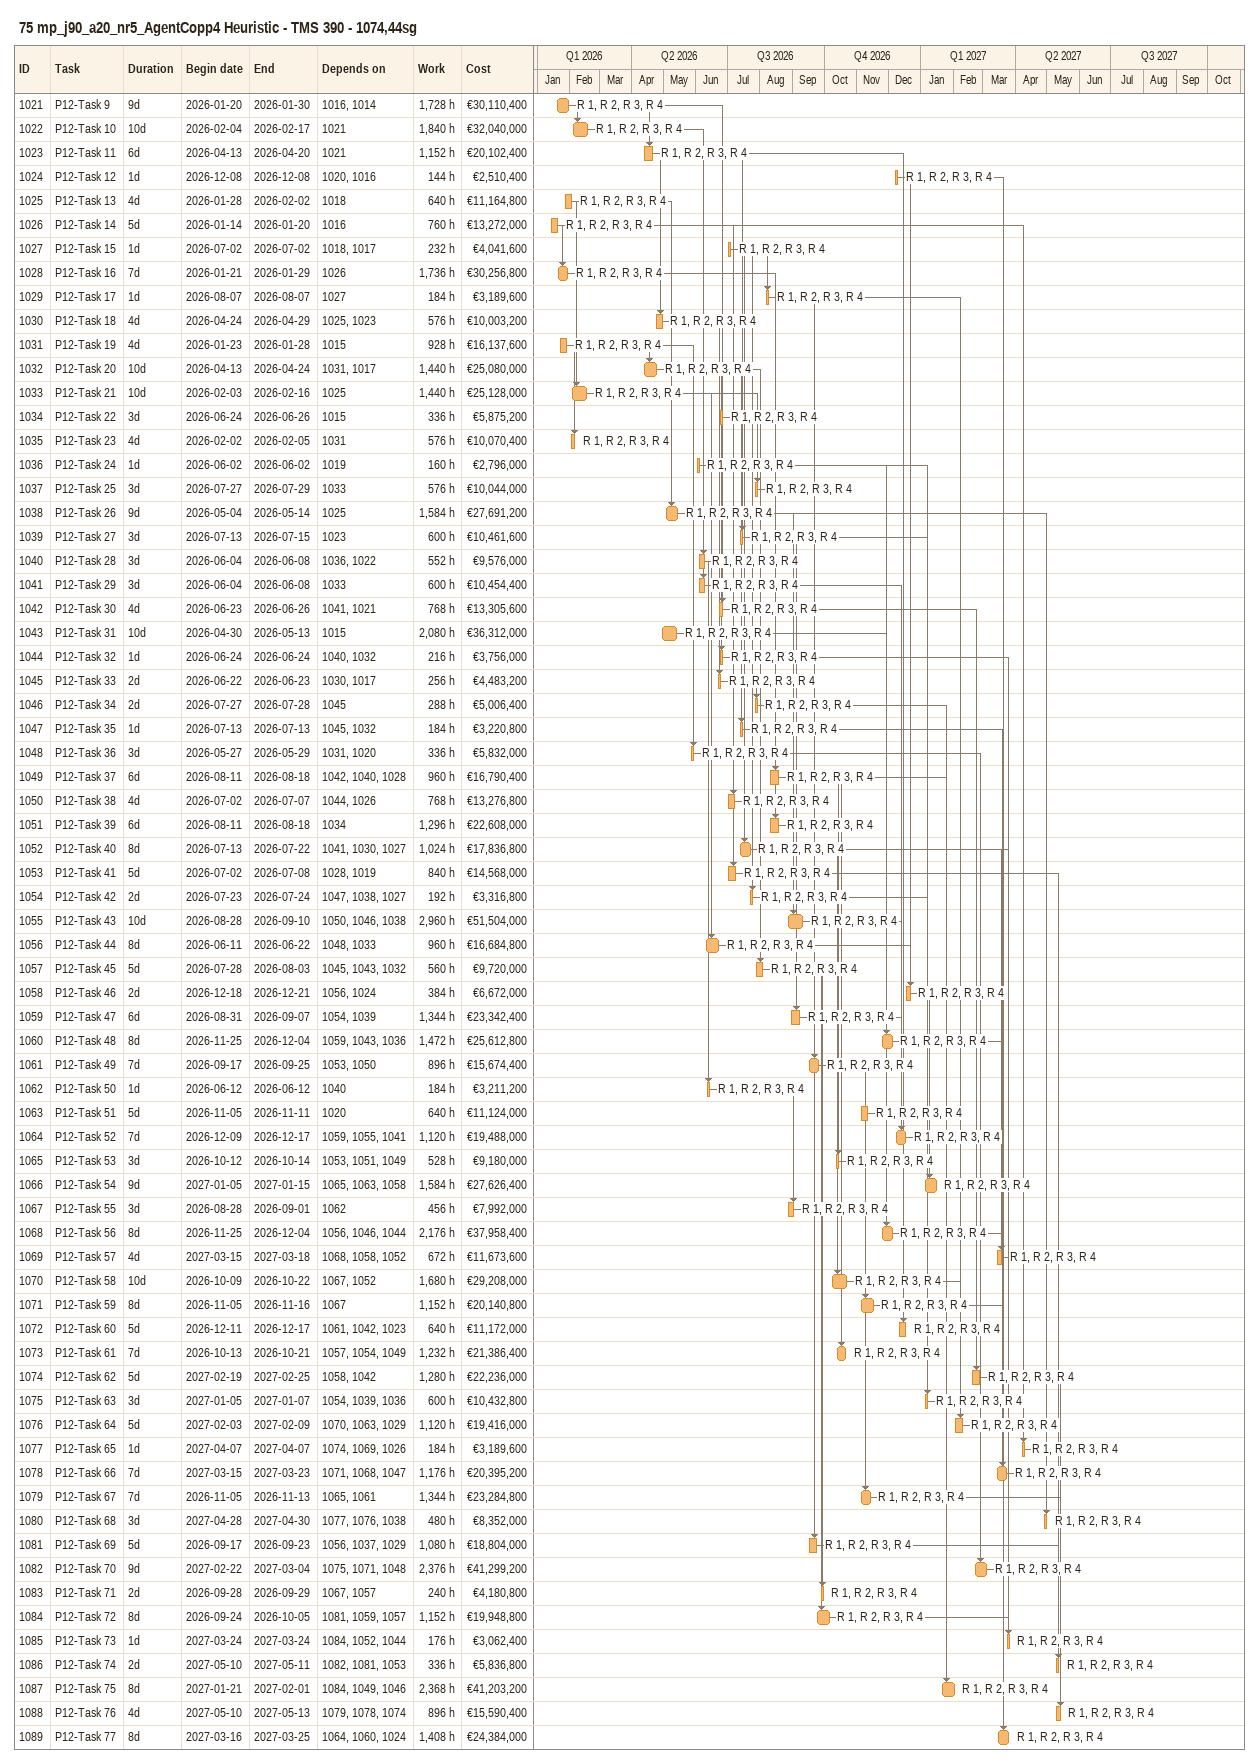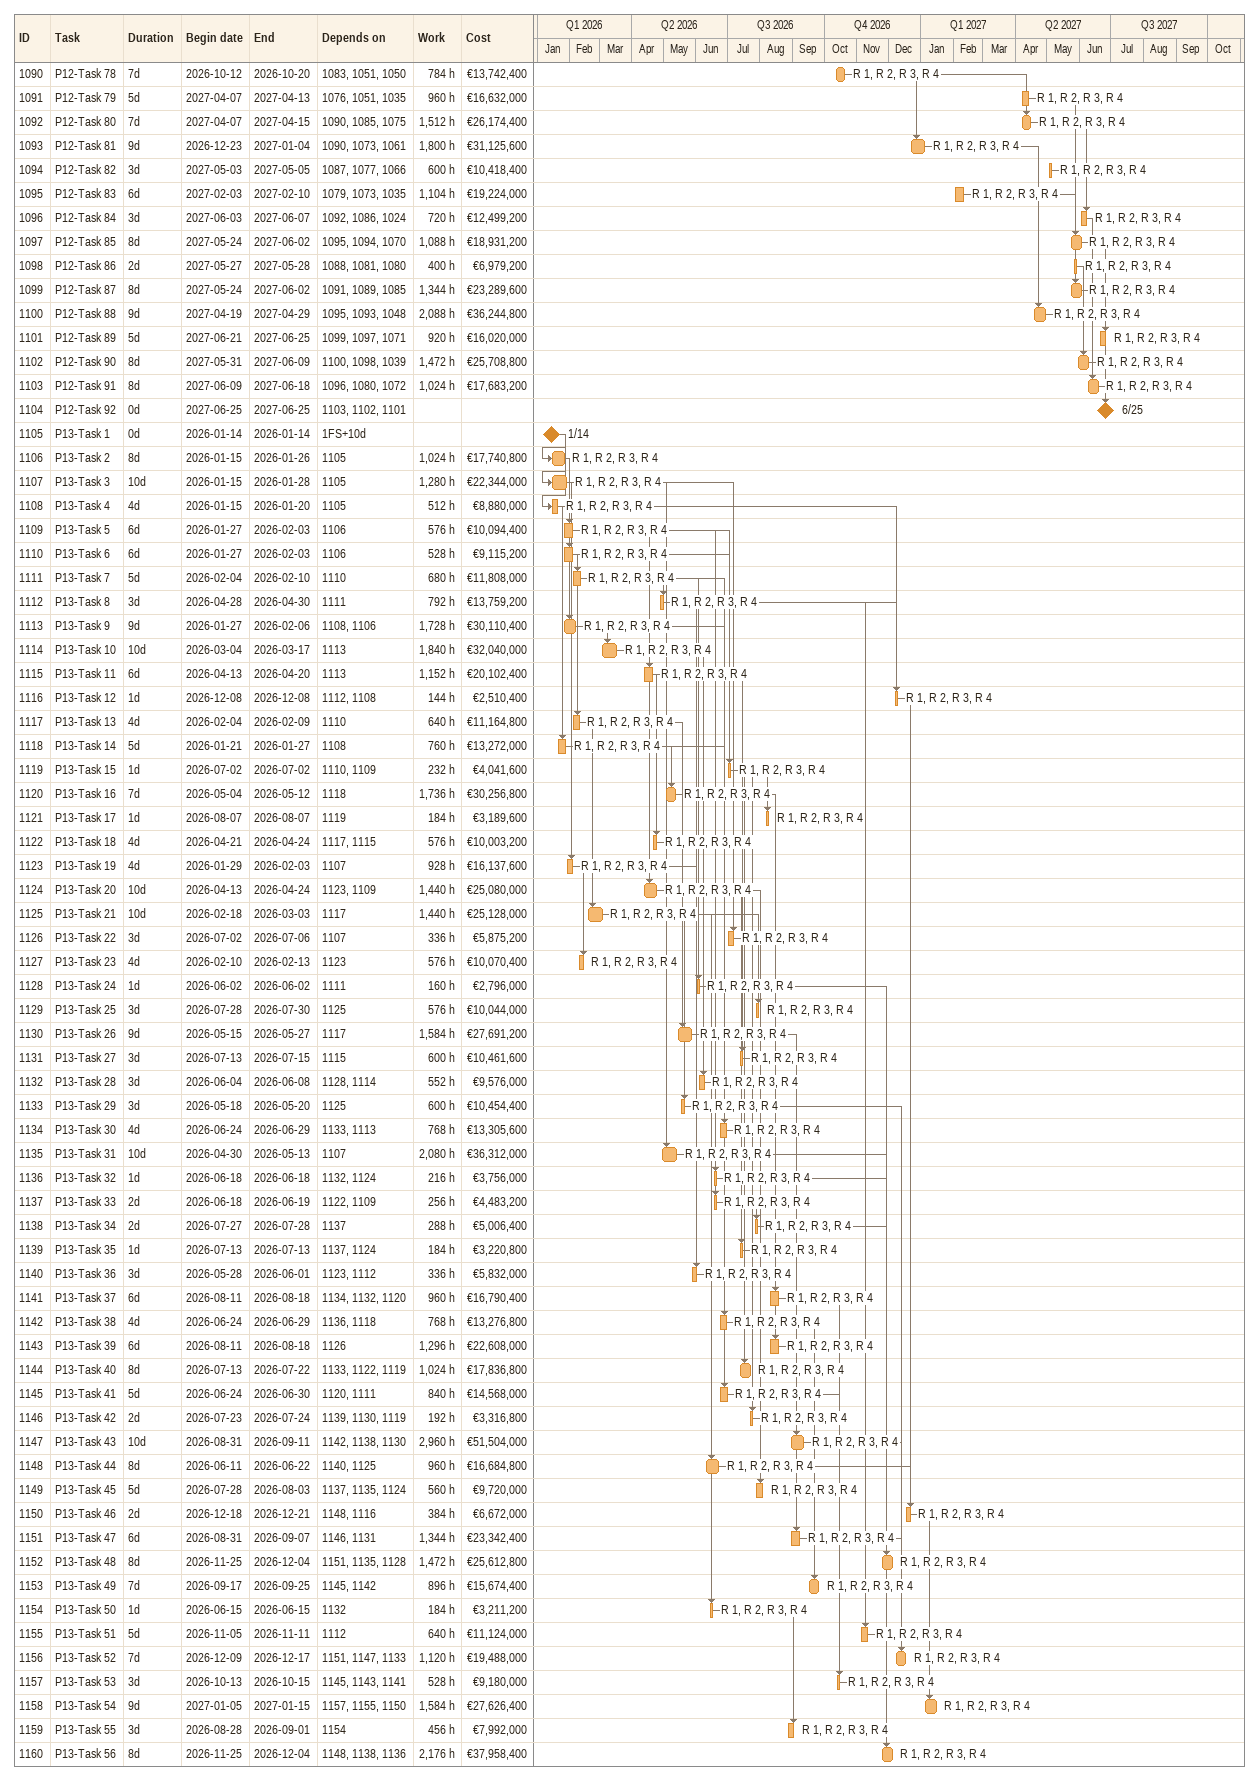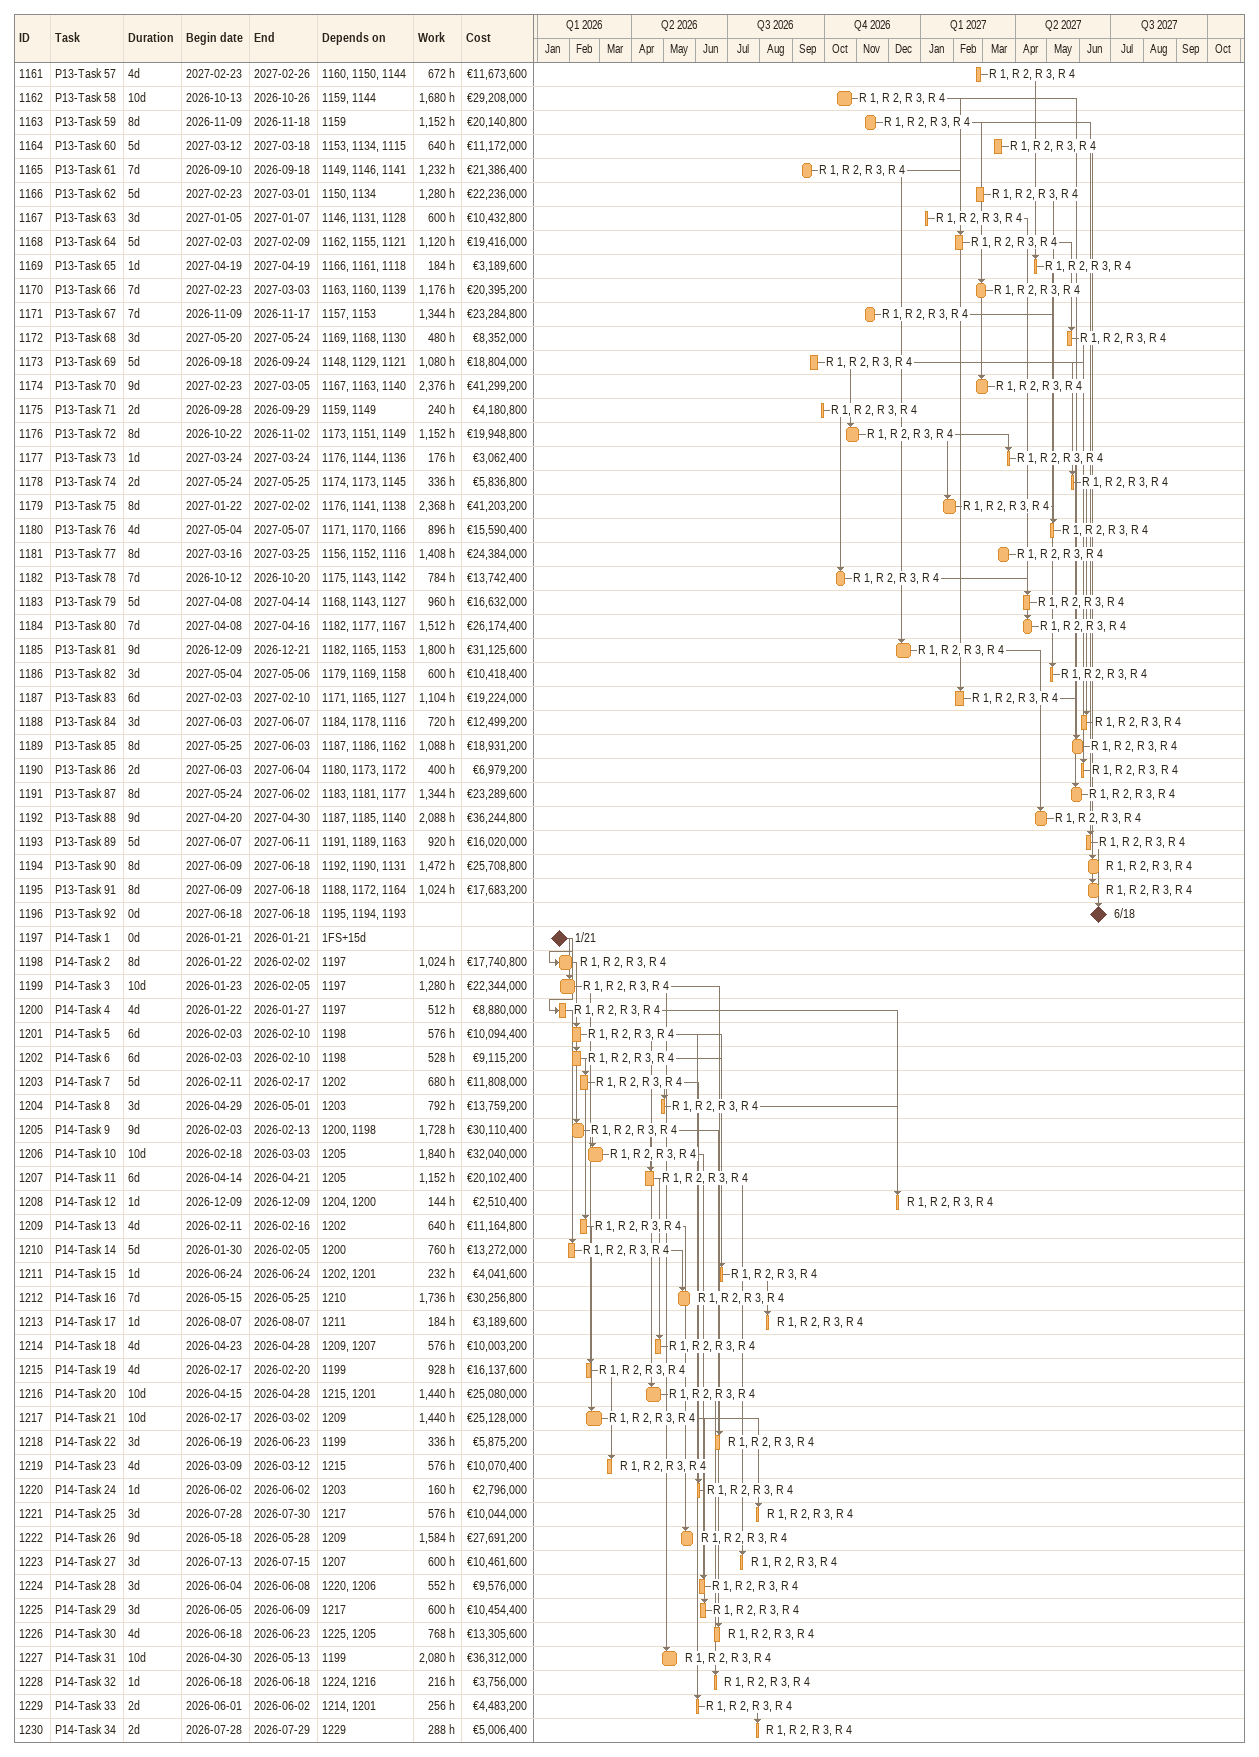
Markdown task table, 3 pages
75 mp_j90_a20_nr5_AgentCopp4 Heuristic - TMS 390 - 1074,44sg

| ID | Task | Duration | Start | Finish | Predecessors | Resources | Work (h) | Cost (€) |
|---|---|---|---|---|---|---|---|---|
| 1021 | P12-Task 9 | 9d | 2026-01-20 | 2026-01-30 | 1016, 1014 | R 1, R 2, R 3, R 4 | 1728 | 30110400 |
| 1022 | P12-Task 10 | 10d | 2026-02-04 | 2026-02-17 | 1021 | R 1, R 2, R 3, R 4 | 1840 | 32040000 |
| 1023 | P12-Task 11 | 6d | 2026-04-13 | 2026-04-20 | 1021 | R 1, R 2, R 3, R 4 | 1152 | 20102400 |
| 1024 | P12-Task 12 | 1d | 2026-12-08 | 2026-12-08 | 1020, 1016 | R 1, R 2, R 3, R 4 | 144 | 2510400 |
| 1025 | P12-Task 13 | 4d | 2026-01-28 | 2026-02-02 | 1018 | R 1, R 2, R 3, R 4 | 640 | 11164800 |
| 1026 | P12-Task 14 | 5d | 2026-01-14 | 2026-01-20 | 1016 | R 1, R 2, R 3, R 4 | 760 | 13272000 |
| 1027 | P12-Task 15 | 1d | 2026-07-02 | 2026-07-02 | 1018, 1017 | R 1, R 2, R 3, R 4 | 232 | 4041600 |
| 1028 | P12-Task 16 | 7d | 2026-01-21 | 2026-01-29 | 1026 | R 1, R 2, R 3, R 4 | 1736 | 30256800 |
| 1029 | P12-Task 17 | 1d | 2026-08-07 | 2026-08-07 | 1027 | R 1, R 2, R 3, R 4 | 184 | 3189600 |
| 1030 | P12-Task 18 | 4d | 2026-04-24 | 2026-04-29 | 1025, 1023 | R 1, R 2, R 3, R 4 | 576 | 10003200 |
| 1031 | P12-Task 19 | 4d | 2026-01-23 | 2026-01-28 | 1015 | R 1, R 2, R 3, R 4 | 928 | 16137600 |
| 1032 | P12-Task 20 | 10d | 2026-04-13 | 2026-04-24 | 1031, 1017 | R 1, R 2, R 3, R 4 | 1440 | 25080000 |
| 1033 | P12-Task 21 | 10d | 2026-02-03 | 2026-02-16 | 1025 | R 1, R 2, R 3, R 4 | 1440 | 25128000 |
| 1034 | P12-Task 22 | 3d | 2026-06-24 | 2026-06-26 | 1015 | R 1, R 2, R 3, R 4 | 336 | 5875200 |
| 1035 | P12-Task 23 | 4d | 2026-02-02 | 2026-02-05 | 1031 | R 1, R 2, R 3, R 4 | 576 | 10070400 |
| 1036 | P12-Task 24 | 1d | 2026-06-02 | 2026-06-02 | 1019 | R 1, R 2, R 3, R 4 | 160 | 2796000 |
| 1037 | P12-Task 25 | 3d | 2026-07-27 | 2026-07-29 | 1033 | R 1, R 2, R 3, R 4 | 576 | 10044000 |
| 1038 | P12-Task 26 | 9d | 2026-05-04 | 2026-05-14 | 1025 | R 1, R 2, R 3, R 4 | 1584 | 27691200 |
| 1039 | P12-Task 27 | 3d | 2026-07-13 | 2026-07-15 | 1023 | R 1, R 2, R 3, R 4 | 600 | 10461600 |
| 1040 | P12-Task 28 | 3d | 2026-06-04 | 2026-06-08 | 1036, 1022 | R 1, R 2, R 3, R 4 | 552 | 9576000 |
| 1041 | P12-Task 29 | 3d | 2026-06-04 | 2026-06-08 | 1033 | R 1, R 2, R 3, R 4 | 600 | 10454400 |
| 1042 | P12-Task 30 | 4d | 2026-06-23 | 2026-06-26 | 1041, 1021 | R 1, R 2, R 3, R 4 | 768 | 13305600 |
| 1043 | P12-Task 31 | 10d | 2026-04-30 | 2026-05-13 | 1015 | R 1, R 2, R 3, R 4 | 2080 | 36312000 |
| 1044 | P12-Task 32 | 1d | 2026-06-24 | 2026-06-24 | 1040, 1032 | R 1, R 2, R 3, R 4 | 216 | 3756000 |
| 1045 | P12-Task 33 | 2d | 2026-06-22 | 2026-06-23 | 1030, 1017 | R 1, R 2, R 3, R 4 | 256 | 4483200 |
| 1046 | P12-Task 34 | 2d | 2026-07-27 | 2026-07-28 | 1045 | R 1, R 2, R 3, R 4 | 288 | 5006400 |
| 1047 | P12-Task 35 | 1d | 2026-07-13 | 2026-07-13 | 1045, 1032 | R 1, R 2, R 3, R 4 | 184 | 3220800 |
| 1048 | P12-Task 36 | 3d | 2026-05-27 | 2026-05-29 | 1031, 1020 | R 1, R 2, R 3, R 4 | 336 | 5832000 |
| 1049 | P12-Task 37 | 6d | 2026-08-11 | 2026-08-18 | 1042, 1040, 1028 | R 1, R 2, R 3, R 4 | 960 | 16790400 |
| 1050 | P12-Task 38 | 4d | 2026-07-02 | 2026-07-07 | 1044, 1026 | R 1, R 2, R 3, R 4 | 768 | 13276800 |
| 1051 | P12-Task 39 | 6d | 2026-08-11 | 2026-08-18 | 1034 | R 1, R 2, R 3, R 4 | 1296 | 22608000 |
| 1052 | P12-Task 40 | 8d | 2026-07-13 | 2026-07-22 | 1041, 1030, 1027 | R 1, R 2, R 3, R 4 | 1024 | 17836800 |
| 1053 | P12-Task 41 | 5d | 2026-07-02 | 2026-07-08 | 1028, 1019 | R 1, R 2, R 3, R 4 | 840 | 14568000 |
| 1054 | P12-Task 42 | 2d | 2026-07-23 | 2026-07-24 | 1047, 1038, 1027 | R 1, R 2, R 3, R 4 | 192 | 3316800 |
| 1055 | P12-Task 43 | 10d | 2026-08-28 | 2026-09-10 | 1050, 1046, 1038 | R 1, R 2, R 3, R 4 | 2960 | 51504000 |
| 1056 | P12-Task 44 | 8d | 2026-06-11 | 2026-06-22 | 1048, 1033 | R 1, R 2, R 3, R 4 | 960 | 16684800 |
| 1057 | P12-Task 45 | 5d | 2026-07-28 | 2026-08-03 | 1045, 1043, 1032 | R 1, R 2, R 3, R 4 | 560 | 9720000 |
| 1058 | P12-Task 46 | 2d | 2026-12-18 | 2026-12-21 | 1056, 1024 | R 1, R 2, R 3, R 4 | 384 | 6672000 |
| 1059 | P12-Task 47 | 6d | 2026-08-31 | 2026-09-07 | 1054, 1039 | R 1, R 2, R 3, R 4 | 1344 | 23342400 |
| 1060 | P12-Task 48 | 8d | 2026-11-25 | 2026-12-04 | 1059, 1043, 1036 | R 1, R 2, R 3, R 4 | 1472 | 25612800 |
| 1061 | P12-Task 49 | 7d | 2026-09-17 | 2026-09-25 | 1053, 1050 | R 1, R 2, R 3, R 4 | 896 | 15674400 |
| 1062 | P12-Task 50 | 1d | 2026-06-12 | 2026-06-12 | 1040 | R 1, R 2, R 3, R 4 | 184 | 3211200 |
| 1063 | P12-Task 51 | 5d | 2026-11-05 | 2026-11-11 | 1020 | R 1, R 2, R 3, R 4 | 640 | 11124000 |
| 1064 | P12-Task 52 | 7d | 2026-12-09 | 2026-12-17 | 1059, 1055, 1041 | R 1, R 2, R 3, R 4 | 1120 | 19488000 |
| 1065 | P12-Task 53 | 3d | 2026-10-12 | 2026-10-14 | 1053, 1051, 1049 | R 1, R 2, R 3, R 4 | 528 | 9180000 |
| 1066 | P12-Task 54 | 9d | 2027-01-05 | 2027-01-15 | 1065, 1063, 1058 | R 1, R 2, R 3, R 4 | 1584 | 27626400 |
| 1067 | P12-Task 55 | 3d | 2026-08-28 | 2026-09-01 | 1062 | R 1, R 2, R 3, R 4 | 456 | 7992000 |
| 1068 | P12-Task 56 | 8d | 2026-11-25 | 2026-12-04 | 1056, 1046, 1044 | R 1, R 2, R 3, R 4 | 2176 | 37958400 |
| 1069 | P12-Task 57 | 4d | 2027-03-15 | 2027-03-18 | 1068, 1058, 1052 | R 1, R 2, R 3, R 4 | 672 | 11673600 |
| 1070 | P12-Task 58 | 10d | 2026-10-09 | 2026-10-22 | 1067, 1052 | R 1, R 2, R 3, R 4 | 1680 | 29208000 |
| 1071 | P12-Task 59 | 8d | 2026-11-05 | 2026-11-16 | 1067 | R 1, R 2, R 3, R 4 | 1152 | 20140800 |
| 1072 | P12-Task 60 | 5d | 2026-12-11 | 2026-12-17 | 1061, 1042, 1023 | R 1, R 2, R 3, R 4 | 640 | 11172000 |
| 1073 | P12-Task 61 | 7d | 2026-10-13 | 2026-10-21 | 1057, 1054, 1049 | R 1, R 2, R 3, R 4 | 1232 | 21386400 |
| 1074 | P12-Task 62 | 5d | 2027-02-19 | 2027-02-25 | 1058, 1042 | R 1, R 2, R 3, R 4 | 1280 | 22236000 |
| 1075 | P12-Task 63 | 3d | 2027-01-05 | 2027-01-07 | 1054, 1039, 1036 | R 1, R 2, R 3, R 4 | 600 | 10432800 |
| 1076 | P12-Task 64 | 5d | 2027-02-03 | 2027-02-09 | 1070, 1063, 1029 | R 1, R 2, R 3, R 4 | 1120 | 19416000 |
| 1077 | P12-Task 65 | 1d | 2027-04-07 | 2027-04-07 | 1074, 1069, 1026 | R 1, R 2, R 3, R 4 | 184 | 3189600 |
| 1078 | P12-Task 66 | 7d | 2027-03-15 | 2027-03-23 | 1071, 1068, 1047 | R 1, R 2, R 3, R 4 | 1176 | 20395200 |
| 1079 | P12-Task 67 | 7d | 2026-11-05 | 2026-11-13 | 1065, 1061 | R 1, R 2, R 3, R 4 | 1344 | 23284800 |
| 1080 | P12-Task 68 | 3d | 2027-04-28 | 2027-04-30 | 1077, 1076, 1038 | R 1, R 2, R 3, R 4 | 480 | 8352000 |
| 1081 | P12-Task 69 | 5d | 2026-09-17 | 2026-09-23 | 1056, 1037, 1029 | R 1, R 2, R 3, R 4 | 1080 | 18804000 |
| 1082 | P12-Task 70 | 9d | 2027-02-22 | 2027-03-04 | 1075, 1071, 1048 | R 1, R 2, R 3, R 4 | 2376 | 41299200 |
| 1083 | P12-Task 71 | 2d | 2026-09-28 | 2026-09-29 | 1067, 1057 | R 1, R 2, R 3, R 4 | 240 | 4180800 |
| 1084 | P12-Task 72 | 8d | 2026-09-24 | 2026-10-05 | 1081, 1059, 1057 | R 1, R 2, R 3, R 4 | 1152 | 19948800 |
| 1085 | P12-Task 73 | 1d | 2027-03-24 | 2027-03-24 | 1084, 1052, 1044 | R 1, R 2, R 3, R 4 | 176 | 3062400 |
| 1086 | P12-Task 74 | 2d | 2027-05-10 | 2027-05-11 | 1082, 1081, 1053 | R 1, R 2, R 3, R 4 | 336 | 5836800 |
| 1087 | P12-Task 75 | 8d | 2027-01-21 | 2027-02-01 | 1084, 1049, 1046 | R 1, R 2, R 3, R 4 | 2368 | 41203200 |
| 1088 | P12-Task 76 | 4d | 2027-05-10 | 2027-05-13 | 1079, 1078, 1074 | R 1, R 2, R 3, R 4 | 896 | 15590400 |
| 1089 | P12-Task 77 | 8d | 2027-03-16 | 2027-03-25 | 1064, 1060, 1024 | R 1, R 2, R 3, R 4 | 1408 | 24384000 |
| 1090 | P12-Task 78 | 7d | 2026-10-12 | 2026-10-20 | 1083, 1051, 1050 | R 1, R 2, R 3, R 4 | 784 | 13742400 |
| 1091 | P12-Task 79 | 5d | 2027-04-07 | 2027-04-13 | 1076, 1051, 1035 | R 1, R 2, R 3, R 4 | 960 | 16632000 |
| 1092 | P12-Task 80 | 7d | 2027-04-07 | 2027-04-15 | 1090, 1085, 1075 | R 1, R 2, R 3, R 4 | 1512 | 26174400 |
| 1093 | P12-Task 81 | 9d | 2026-12-23 | 2027-01-04 | 1090, 1073, 1061 | R 1, R 2, R 3, R 4 | 1800 | 31125600 |
| 1094 | P12-Task 82 | 3d | 2027-05-03 | 2027-05-05 | 1087, 1077, 1066 | R 1, R 2, R 3, R 4 | 600 | 10418400 |
| 1095 | P12-Task 83 | 6d | 2027-02-03 | 2027-02-10 | 1079, 1073, 1035 | R 1, R 2, R 3, R 4 | 1104 | 19224000 |
| 1096 | P12-Task 84 | 3d | 2027-06-03 | 2027-06-07 | 1092, 1086, 1024 | R 1, R 2, R 3, R 4 | 720 | 12499200 |
| 1097 | P12-Task 85 | 8d | 2027-05-24 | 2027-06-02 | 1095, 1094, 1070 | R 1, R 2, R 3, R 4 | 1088 | 18931200 |
| 1098 | P12-Task 86 | 2d | 2027-05-27 | 2027-05-28 | 1088, 1081, 1080 | R 1, R 2, R 3, R 4 | 400 | 6979200 |
| 1099 | P12-Task 87 | 8d | 2027-05-24 | 2027-06-02 | 1091, 1089, 1085 | R 1, R 2, R 3, R 4 | 1344 | 23289600 |
| 1100 | P12-Task 88 | 9d | 2027-04-19 | 2027-04-29 | 1095, 1093, 1048 | R 1, R 2, R 3, R 4 | 2088 | 36244800 |
| 1101 | P12-Task 89 | 5d | 2027-06-21 | 2027-06-25 | 1099, 1097, 1071 | R 1, R 2, R 3, R 4 | 920 | 16020000 |
| 1102 | P12-Task 90 | 8d | 2027-05-31 | 2027-06-09 | 1100, 1098, 1039 | R 1, R 2, R 3, R 4 | 1472 | 25708800 |
| 1103 | P12-Task 91 | 8d | 2027-06-09 | 2027-06-18 | 1096, 1080, 1072 | R 1, R 2, R 3, R 4 | 1024 | 17683200 |
| 1104 | P12-Task 92 | 0d | 2027-06-25 | 2027-06-25 | 1103, 1102, 1101 |  |  |  |
| 1105 | P13-Task 1 | 0d | 2026-01-14 | 2026-01-14 | 1FS+10d |  |  |  |
| 1106 | P13-Task 2 | 8d | 2026-01-15 | 2026-01-26 | 1105 | R 1, R 2, R 3, R 4 | 1024 | 17740800 |
| 1107 | P13-Task 3 | 10d | 2026-01-15 | 2026-01-28 | 1105 | R 1, R 2, R 3, R 4 | 1280 | 22344000 |
| 1108 | P13-Task 4 | 4d | 2026-01-15 | 2026-01-20 | 1105 | R 1, R 2, R 3, R 4 | 512 | 8880000 |
| 1109 | P13-Task 5 | 6d | 2026-01-27 | 2026-02-03 | 1106 | R 1, R 2, R 3, R 4 | 576 | 10094400 |
| 1110 | P13-Task 6 | 6d | 2026-01-27 | 2026-02-03 | 1106 | R 1, R 2, R 3, R 4 | 528 | 9115200 |
| 1111 | P13-Task 7 | 5d | 2026-02-04 | 2026-02-10 | 1110 | R 1, R 2, R 3, R 4 | 680 | 11808000 |
| 1112 | P13-Task 8 | 3d | 2026-04-28 | 2026-04-30 | 1111 | R 1, R 2, R 3, R 4 | 792 | 13759200 |
| 1113 | P13-Task 9 | 9d | 2026-01-27 | 2026-02-06 | 1108, 1106 | R 1, R 2, R 3, R 4 | 1728 | 30110400 |
| 1114 | P13-Task 10 | 10d | 2026-03-04 | 2026-03-17 | 1113 | R 1, R 2, R 3, R 4 | 1840 | 32040000 |
| 1115 | P13-Task 11 | 6d | 2026-04-13 | 2026-04-20 | 1113 | R 1, R 2, R 3, R 4 | 1152 | 20102400 |
| 1116 | P13-Task 12 | 1d | 2026-12-08 | 2026-12-08 | 1112, 1108 | R 1, R 2, R 3, R 4 | 144 | 2510400 |
| 1117 | P13-Task 13 | 4d | 2026-02-04 | 2026-02-09 | 1110 | R 1, R 2, R 3, R 4 | 640 | 11164800 |
| 1118 | P13-Task 14 | 5d | 2026-01-21 | 2026-01-27 | 1108 | R 1, R 2, R 3, R 4 | 760 | 13272000 |
| 1119 | P13-Task 15 | 1d | 2026-07-02 | 2026-07-02 | 1110, 1109 | R 1, R 2, R 3, R 4 | 232 | 4041600 |
| 1120 | P13-Task 16 | 7d | 2026-05-04 | 2026-05-12 | 1118 | R 1, R 2, R 3, R 4 | 1736 | 30256800 |
| 1121 | P13-Task 17 | 1d | 2026-08-07 | 2026-08-07 | 1119 | R 1, R 2, R 3, R 4 | 184 | 3189600 |
| 1122 | P13-Task 18 | 4d | 2026-04-21 | 2026-04-24 | 1117, 1115 | R 1, R 2, R 3, R 4 | 576 | 10003200 |
| 1123 | P13-Task 19 | 4d | 2026-01-29 | 2026-02-03 | 1107 | R 1, R 2, R 3, R 4 | 928 | 16137600 |
| 1124 | P13-Task 20 | 10d | 2026-04-13 | 2026-04-24 | 1123, 1109 | R 1, R 2, R 3, R 4 | 1440 | 25080000 |
| 1125 | P13-Task 21 | 10d | 2026-02-18 | 2026-03-03 | 1117 | R 1, R 2, R 3, R 4 | 1440 | 25128000 |
| 1126 | P13-Task 22 | 3d | 2026-07-02 | 2026-07-06 | 1107 | R 1, R 2, R 3, R 4 | 336 | 5875200 |
| 1127 | P13-Task 23 | 4d | 2026-02-10 | 2026-02-13 | 1123 | R 1, R 2, R 3, R 4 | 576 | 10070400 |
| 1128 | P13-Task 24 | 1d | 2026-06-02 | 2026-06-02 | 1111 | R 1, R 2, R 3, R 4 | 160 | 2796000 |
| 1129 | P13-Task 25 | 3d | 2026-07-28 | 2026-07-30 | 1125 | R 1, R 2, R 3, R 4 | 576 | 10044000 |
| 1130 | P13-Task 26 | 9d | 2026-05-15 | 2026-05-27 | 1117 | R 1, R 2, R 3, R 4 | 1584 | 27691200 |
| 1131 | P13-Task 27 | 3d | 2026-07-13 | 2026-07-15 | 1115 | R 1, R 2, R 3, R 4 | 600 | 10461600 |
| 1132 | P13-Task 28 | 3d | 2026-06-04 | 2026-06-08 | 1128, 1114 | R 1, R 2, R 3, R 4 | 552 | 9576000 |
| 1133 | P13-Task 29 | 3d | 2026-05-18 | 2026-05-20 | 1125 | R 1, R 2, R 3, R 4 | 600 | 10454400 |
| 1134 | P13-Task 30 | 4d | 2026-06-24 | 2026-06-29 | 1133, 1113 | R 1, R 2, R 3, R 4 | 768 | 13305600 |
| 1135 | P13-Task 31 | 10d | 2026-04-30 | 2026-05-13 | 1107 | R 1, R 2, R 3, R 4 | 2080 | 36312000 |
| 1136 | P13-Task 32 | 1d | 2026-06-18 | 2026-06-18 | 1132, 1124 | R 1, R 2, R 3, R 4 | 216 | 3756000 |
| 1137 | P13-Task 33 | 2d | 2026-06-18 | 2026-06-19 | 1122, 1109 | R 1, R 2, R 3, R 4 | 256 | 4483200 |
| 1138 | P13-Task 34 | 2d | 2026-07-27 | 2026-07-28 | 1137 | R 1, R 2, R 3, R 4 | 288 | 5006400 |
| 1139 | P13-Task 35 | 1d | 2026-07-13 | 2026-07-13 | 1137, 1124 | R 1, R 2, R 3, R 4 | 184 | 3220800 |
| 1140 | P13-Task 36 | 3d | 2026-05-28 | 2026-06-01 | 1123, 1112 | R 1, R 2, R 3, R 4 | 336 | 5832000 |
| 1141 | P13-Task 37 | 6d | 2026-08-11 | 2026-08-18 | 1134, 1132, 1120 | R 1, R 2, R 3, R 4 | 960 | 16790400 |
| 1142 | P13-Task 38 | 4d | 2026-06-24 | 2026-06-29 | 1136, 1118 | R 1, R 2, R 3, R 4 | 768 | 13276800 |
| 1143 | P13-Task 39 | 6d | 2026-08-11 | 2026-08-18 | 1126 | R 1, R 2, R 3, R 4 | 1296 | 22608000 |
| 1144 | P13-Task 40 | 8d | 2026-07-13 | 2026-07-22 | 1133, 1122, 1119 | R 1, R 2, R 3, R 4 | 1024 | 17836800 |
| 1145 | P13-Task 41 | 5d | 2026-06-24 | 2026-06-30 | 1120, 1111 | R 1, R 2, R 3, R 4 | 840 | 14568000 |
| 1146 | P13-Task 42 | 2d | 2026-07-23 | 2026-07-24 | 1139, 1130, 1119 | R 1, R 2, R 3, R 4 | 192 | 3316800 |
| 1147 | P13-Task 43 | 10d | 2026-08-31 | 2026-09-11 | 1142, 1138, 1130 | R 1, R 2, R 3, R 4 | 2960 | 51504000 |
| 1148 | P13-Task 44 | 8d | 2026-06-11 | 2026-06-22 | 1140, 1125 | R 1, R 2, R 3, R 4 | 960 | 16684800 |
| 1149 | P13-Task 45 | 5d | 2026-07-28 | 2026-08-03 | 1137, 1135, 1124 | R 1, R 2, R 3, R 4 | 560 | 9720000 |
| 1150 | P13-Task 46 | 2d | 2026-12-18 | 2026-12-21 | 1148, 1116 | R 1, R 2, R 3, R 4 | 384 | 6672000 |
| 1151 | P13-Task 47 | 6d | 2026-08-31 | 2026-09-07 | 1146, 1131 | R 1, R 2, R 3, R 4 | 1344 | 23342400 |
| 1152 | P13-Task 48 | 8d | 2026-11-25 | 2026-12-04 | 1151, 1135, 1128 | R 1, R 2, R 3, R 4 | 1472 | 25612800 |
| 1153 | P13-Task 49 | 7d | 2026-09-17 | 2026-09-25 | 1145, 1142 | R 1, R 2, R 3, R 4 | 896 | 15674400 |
| 1154 | P13-Task 50 | 1d | 2026-06-15 | 2026-06-15 | 1132 | R 1, R 2, R 3, R 4 | 184 | 3211200 |
| 1155 | P13-Task 51 | 5d | 2026-11-05 | 2026-11-11 | 1112 | R 1, R 2, R 3, R 4 | 640 | 11124000 |
| 1156 | P13-Task 52 | 7d | 2026-12-09 | 2026-12-17 | 1151, 1147, 1133 | R 1, R 2, R 3, R 4 | 1120 | 19488000 |
| 1157 | P13-Task 53 | 3d | 2026-10-13 | 2026-10-15 | 1145, 1143, 1141 | R 1, R 2, R 3, R 4 | 528 | 9180000 |
| 1158 | P13-Task 54 | 9d | 2027-01-05 | 2027-01-15 | 1157, 1155, 1150 | R 1, R 2, R 3, R 4 | 1584 | 27626400 |
| 1159 | P13-Task 55 | 3d | 2026-08-28 | 2026-09-01 | 1154 | R 1, R 2, R 3, R 4 | 456 | 7992000 |
| 1160 | P13-Task 56 | 8d | 2026-11-25 | 2026-12-04 | 1148, 1138, 1136 | R 1, R 2, R 3, R 4 | 2176 | 37958400 |
| 1161 | P13-Task 57 | 4d | 2027-02-23 | 2027-02-26 | 1160, 1150, 1144 | R 1, R 2, R 3, R 4 | 672 | 11673600 |
| 1162 | P13-Task 58 | 10d | 2026-10-13 | 2026-10-26 | 1159, 1144 | R 1, R 2, R 3, R 4 | 1680 | 29208000 |
| 1163 | P13-Task 59 | 8d | 2026-11-09 | 2026-11-18 | 1159 | R 1, R 2, R 3, R 4 | 1152 | 20140800 |
| 1164 | P13-Task 60 | 5d | 2027-03-12 | 2027-03-18 | 1153, 1134, 1115 | R 1, R 2, R 3, R 4 | 640 | 11172000 |
| 1165 | P13-Task 61 | 7d | 2026-09-10 | 2026-09-18 | 1149, 1146, 1141 | R 1, R 2, R 3, R 4 | 1232 | 21386400 |
| 1166 | P13-Task 62 | 5d | 2027-02-23 | 2027-03-01 | 1150, 1134 | R 1, R 2, R 3, R 4 | 1280 | 22236000 |
| 1167 | P13-Task 63 | 3d | 2027-01-05 | 2027-01-07 | 1146, 1131, 1128 | R 1, R 2, R 3, R 4 | 600 | 10432800 |
| 1168 | P13-Task 64 | 5d | 2027-02-03 | 2027-02-09 | 1162, 1155, 1121 | R 1, R 2, R 3, R 4 | 1120 | 19416000 |
| 1169 | P13-Task 65 | 1d | 2027-04-19 | 2027-04-19 | 1166, 1161, 1118 | R 1, R 2, R 3, R 4 | 184 | 3189600 |
| 1170 | P13-Task 66 | 7d | 2027-02-23 | 2027-03-03 | 1163, 1160, 1139 | R 1, R 2, R 3, R 4 | 1176 | 20395200 |
| 1171 | P13-Task 67 | 7d | 2026-11-09 | 2026-11-17 | 1157, 1153 | R 1, R 2, R 3, R 4 | 1344 | 23284800 |
| 1172 | P13-Task 68 | 3d | 2027-05-20 | 2027-05-24 | 1169, 1168, 1130 | R 1, R 2, R 3, R 4 | 480 | 8352000 |
| 1173 | P13-Task 69 | 5d | 2026-09-18 | 2026-09-24 | 1148, 1129, 1121 | R 1, R 2, R 3, R 4 | 1080 | 18804000 |
| 1174 | P13-Task 70 | 9d | 2027-02-23 | 2027-03-05 | 1167, 1163, 1140 | R 1, R 2, R 3, R 4 | 2376 | 41299200 |
| 1175 | P13-Task 71 | 2d | 2026-09-28 | 2026-09-29 | 1159, 1149 | R 1, R 2, R 3, R 4 | 240 | 4180800 |
| 1176 | P13-Task 72 | 8d | 2026-10-22 | 2026-11-02 | 1173, 1151, 1149 | R 1, R 2, R 3, R 4 | 1152 | 19948800 |
| 1177 | P13-Task 73 | 1d | 2027-03-24 | 2027-03-24 | 1176, 1144, 1136 | R 1, R 2, R 3, R 4 | 176 | 3062400 |
| 1178 | P13-Task 74 | 2d | 2027-05-24 | 2027-05-25 | 1174, 1173, 1145 | R 1, R 2, R 3, R 4 | 336 | 5836800 |
| 1179 | P13-Task 75 | 8d | 2027-01-22 | 2027-02-02 | 1176, 1141, 1138 | R 1, R 2, R 3, R 4 | 2368 | 41203200 |
| 1180 | P13-Task 76 | 4d | 2027-05-04 | 2027-05-07 | 1171, 1170, 1166 | R 1, R 2, R 3, R 4 | 896 | 15590400 |
| 1181 | P13-Task 77 | 8d | 2027-03-16 | 2027-03-25 | 1156, 1152, 1116 | R 1, R 2, R 3, R 4 | 1408 | 24384000 |
| 1182 | P13-Task 78 | 7d | 2026-10-12 | 2026-10-20 | 1175, 1143, 1142 | R 1, R 2, R 3, R 4 | 784 | 13742400 |
| 1183 | P13-Task 79 | 5d | 2027-04-08 | 2027-04-14 | 1168, 1143, 1127 | R 1, R 2, R 3, R 4 | 960 | 16632000 |
| 1184 | P13-Task 80 | 7d | 2027-04-08 | 2027-04-16 | 1182, 1177, 1167 | R 1, R 2, R 3, R 4 | 1512 | 26174400 |
| 1185 | P13-Task 81 | 9d | 2026-12-09 | 2026-12-21 | 1182, 1165, 1153 | R 1, R 2, R 3, R 4 | 1800 | 31125600 |
| 1186 | P13-Task 82 | 3d | 2027-05-04 | 2027-05-06 | 1179, 1169, 1158 | R 1, R 2, R 3, R 4 | 600 | 10418400 |
| 1187 | P13-Task 83 | 6d | 2027-02-03 | 2027-02-10 | 1171, 1165, 1127 | R 1, R 2, R 3, R 4 | 1104 | 19224000 |
| 1188 | P13-Task 84 | 3d | 2027-06-03 | 2027-06-07 | 1184, 1178, 1116 | R 1, R 2, R 3, R 4 | 720 | 12499200 |
| 1189 | P13-Task 85 | 8d | 2027-05-25 | 2027-06-03 | 1187, 1186, 1162 | R 1, R 2, R 3, R 4 | 1088 | 18931200 |
| 1190 | P13-Task 86 | 2d | 2027-06-03 | 2027-06-04 | 1180, 1173, 1172 | R 1, R 2, R 3, R 4 | 400 | 6979200 |
| 1191 | P13-Task 87 | 8d | 2027-05-24 | 2027-06-02 | 1183, 1181, 1177 | R 1, R 2, R 3, R 4 | 1344 | 23289600 |
| 1192 | P13-Task 88 | 9d | 2027-04-20 | 2027-04-30 | 1187, 1185, 1140 | R 1, R 2, R 3, R 4 | 2088 | 36244800 |
| 1193 | P13-Task 89 | 5d | 2027-06-07 | 2027-06-11 | 1191, 1189, 1163 | R 1, R 2, R 3, R 4 | 920 | 16020000 |
| 1194 | P13-Task 90 | 8d | 2027-06-09 | 2027-06-18 | 1192, 1190, 1131 | R 1, R 2, R 3, R 4 | 1472 | 25708800 |
| 1195 | P13-Task 91 | 8d | 2027-06-09 | 2027-06-18 | 1188, 1172, 1164 | R 1, R 2, R 3, R 4 | 1024 | 17683200 |
| 1196 | P13-Task 92 | 0d | 2027-06-18 | 2027-06-18 | 1195, 1194, 1193 |  |  |  |
| 1197 | P14-Task 1 | 0d | 2026-01-21 | 2026-01-21 | 1FS+15d |  |  |  |
| 1198 | P14-Task 2 | 8d | 2026-01-22 | 2026-02-02 | 1197 | R 1, R 2, R 3, R 4 | 1024 | 17740800 |
| 1199 | P14-Task 3 | 10d | 2026-01-23 | 2026-02-05 | 1197 | R 1, R 2, R 3, R 4 | 1280 | 22344000 |
| 1200 | P14-Task 4 | 4d | 2026-01-22 | 2026-01-27 | 1197 | R 1, R 2, R 3, R 4 | 512 | 8880000 |
| 1201 | P14-Task 5 | 6d | 2026-02-03 | 2026-02-10 | 1198 | R 1, R 2, R 3, R 4 | 576 | 10094400 |
| 1202 | P14-Task 6 | 6d | 2026-02-03 | 2026-02-10 | 1198 | R 1, R 2, R 3, R 4 | 528 | 9115200 |
| 1203 | P14-Task 7 | 5d | 2026-02-11 | 2026-02-17 | 1202 | R 1, R 2, R 3, R 4 | 680 | 11808000 |
| 1204 | P14-Task 8 | 3d | 2026-04-29 | 2026-05-01 | 1203 | R 1, R 2, R 3, R 4 | 792 | 13759200 |
| 1205 | P14-Task 9 | 9d | 2026-02-03 | 2026-02-13 | 1200, 1198 | R 1, R 2, R 3, R 4 | 1728 | 30110400 |
| 1206 | P14-Task 10 | 10d | 2026-02-18 | 2026-03-03 | 1205 | R 1, R 2, R 3, R 4 | 1840 | 32040000 |
| 1207 | P14-Task 11 | 6d | 2026-04-14 | 2026-04-21 | 1205 | R 1, R 2, R 3, R 4 | 1152 | 20102400 |
| 1208 | P14-Task 12 | 1d | 2026-12-09 | 2026-12-09 | 1204, 1200 | R 1, R 2, R 3, R 4 | 144 | 2510400 |
| 1209 | P14-Task 13 | 4d | 2026-02-11 | 2026-02-16 | 1202 | R 1, R 2, R 3, R 4 | 640 | 11164800 |
| 1210 | P14-Task 14 | 5d | 2026-01-30 | 2026-02-05 | 1200 | R 1, R 2, R 3, R 4 | 760 | 13272000 |
| 1211 | P14-Task 15 | 1d | 2026-06-24 | 2026-06-24 | 1202, 1201 | R 1, R 2, R 3, R 4 | 232 | 4041600 |
| 1212 | P14-Task 16 | 7d | 2026-05-15 | 2026-05-25 | 1210 | R 1, R 2, R 3, R 4 | 1736 | 30256800 |
| 1213 | P14-Task 17 | 1d | 2026-08-07 | 2026-08-07 | 1211 | R 1, R 2, R 3, R 4 | 184 | 3189600 |
| 1214 | P14-Task 18 | 4d | 2026-04-23 | 2026-04-28 | 1209, 1207 | R 1, R 2, R 3, R 4 | 576 | 10003200 |
| 1215 | P14-Task 19 | 4d | 2026-02-17 | 2026-02-20 | 1199 | R 1, R 2, R 3, R 4 | 928 | 16137600 |
| 1216 | P14-Task 20 | 10d | 2026-04-15 | 2026-04-28 | 1215, 1201 | R 1, R 2, R 3, R 4 | 1440 | 25080000 |
| 1217 | P14-Task 21 | 10d | 2026-02-17 | 2026-03-02 | 1209 | R 1, R 2, R 3, R 4 | 1440 | 25128000 |
| 1218 | P14-Task 22 | 3d | 2026-06-19 | 2026-06-23 | 1199 | R 1, R 2, R 3, R 4 | 336 | 5875200 |
| 1219 | P14-Task 23 | 4d | 2026-03-09 | 2026-03-12 | 1215 | R 1, R 2, R 3, R 4 | 576 | 10070400 |
| 1220 | P14-Task 24 | 1d | 2026-06-02 | 2026-06-02 | 1203 | R 1, R 2, R 3, R 4 | 160 | 2796000 |
| 1221 | P14-Task 25 | 3d | 2026-07-28 | 2026-07-30 | 1217 | R 1, R 2, R 3, R 4 | 576 | 10044000 |
| 1222 | P14-Task 26 | 9d | 2026-05-18 | 2026-05-28 | 1209 | R 1, R 2, R 3, R 4 | 1584 | 27691200 |
| 1223 | P14-Task 27 | 3d | 2026-07-13 | 2026-07-15 | 1207 | R 1, R 2, R 3, R 4 | 600 | 10461600 |
| 1224 | P14-Task 28 | 3d | 2026-06-04 | 2026-06-08 | 1220, 1206 | R 1, R 2, R 3, R 4 | 552 | 9576000 |
| 1225 | P14-Task 29 | 3d | 2026-06-05 | 2026-06-09 | 1217 | R 1, R 2, R 3, R 4 | 600 | 10454400 |
| 1226 | P14-Task 30 | 4d | 2026-06-18 | 2026-06-23 | 1225, 1205 | R 1, R 2, R 3, R 4 | 768 | 13305600 |
| 1227 | P14-Task 31 | 10d | 2026-04-30 | 2026-05-13 | 1199 | R 1, R 2, R 3, R 4 | 2080 | 36312000 |
| 1228 | P14-Task 32 | 1d | 2026-06-18 | 2026-06-18 | 1224, 1216 | R 1, R 2, R 3, R 4 | 216 | 3756000 |
| 1229 | P14-Task 33 | 2d | 2026-06-01 | 2026-06-02 | 1214, 1201 | R 1, R 2, R 3, R 4 | 256 | 4483200 |
| 1230 | P14-Task 34 | 2d | 2026-07-28 | 2026-07-29 | 1229 | R 1, R 2, R 3, R 4 | 288 | 5006400 |
